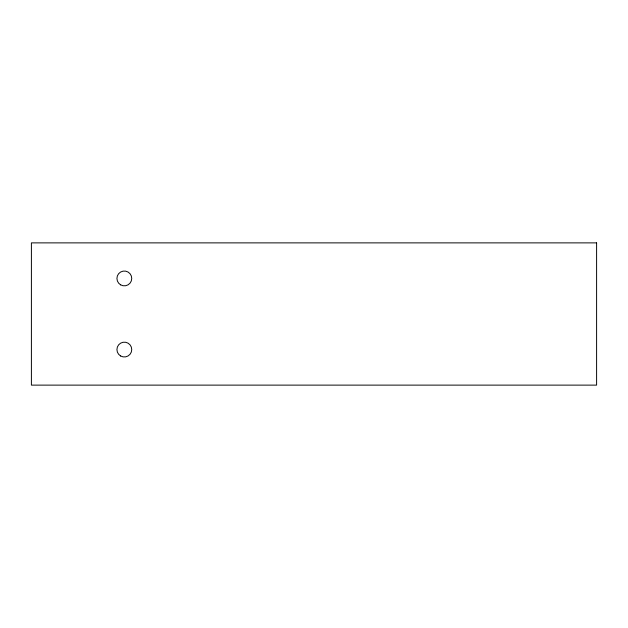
<?xml version="1.0" encoding="UTF-8"?>
<svg xmlns="http://www.w3.org/2000/svg" width="628" height="628" viewBox="0 0 628 628"><rect width="100%" height="100%" fill="white"/><g stroke="black" fill="none" stroke-linecap="round" stroke-linejoin="round"><path stroke-width="0.94" d="M596.6 242.879L31.4 242.879L31.4 385.121L596.6 385.121L596.6 242.879M120.631 284.853A7.41 7.41 0 0 0 131.747 278.44A7.41 7.41 0 0 0 120.631 272.018A7.41 7.41 0 0 0 120.631 284.853M120.631 355.982A7.41 7.41 0 0 0 131.747 349.561A7.41 7.41 0 0 0 120.631 343.147A7.41 7.41 0 0 0 120.631 355.982"/></g></svg>
